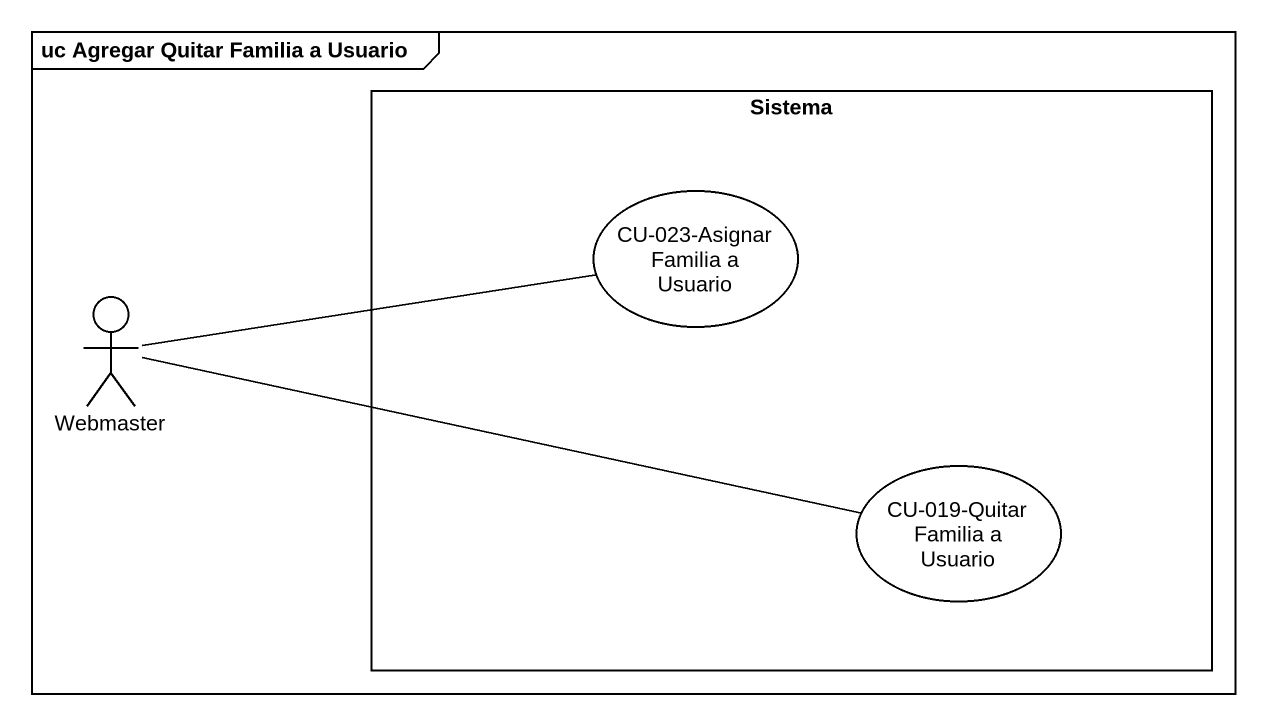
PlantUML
@startuml
mainframe uc Agregar Quitar Familia a Usuario
rectangle Sistema {
  usecase "CU-023-Asignar Familia a Usuario" as CU_023_Asignar_Familia_a
  usecase "CU-019-Quitar Familia a Usuario" as CU_019_Quitar_Familia_a
}
actor Webmaster
Webmaster -right- CU_023_Asignar_Familia_a
Webmaster -right- CU_019_Quitar_Familia_a
@enduml
